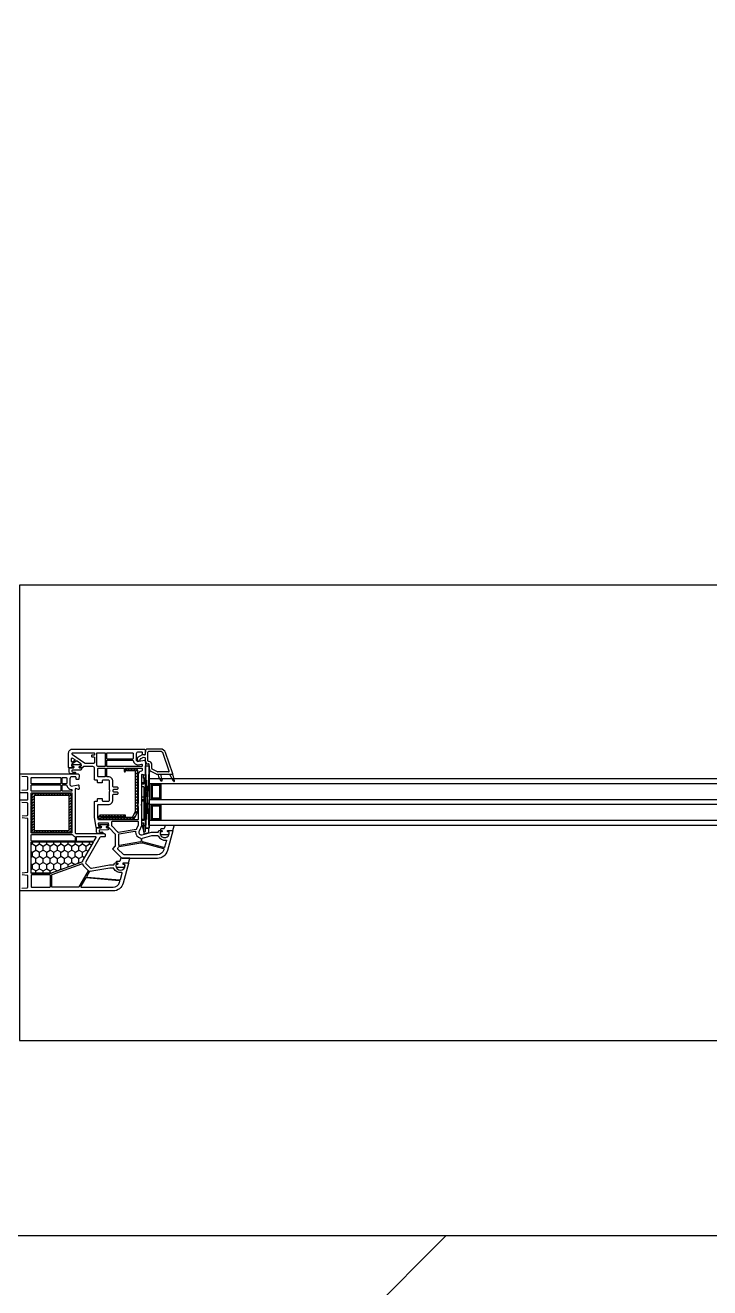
# Model space of a CAD drawing. Header units: millimetres. Extents: x 53645 to 137188, y 78097 to 135533.
# Drawn here: x 80056 to 80582, y 87313 to 88283 of the extents above; entities that cross this region are included whole.
import ezdxf

# ---------------------------------------------------------------- set-up
doc = ezdxf.new("R2010")
doc.units = ezdxf.units.MM
doc.layers.add('GP-POKRITIE1', color=7, linetype='Continuous', lineweight=9)

# ---------------------------------------------------------------- blocks, each defined once
blk = doc.blocks.new('3432')
h = blk.add_hatch()
h.set_pattern_fill('HONEY', color=0, angle=90, style=0)
h.set_pattern_definition([(90, (877.425, 2862.3513), (2.74963, 4.7625), [3.175, -6.35]), (330, (877.425, 2862.3513), (2.74963, -4.7625), [3.175, -6.35]), (30, (877.425, 2862.3513), (5.49926, 6e-07), [-6.35, 3.175])])
h.paths.add_polyline_path([(1005.8, 2952.58, -0.57735), (1006.24, 2951.83), (998.55, 2938.53, 0.079163), (998.16, 2937.5, -0.259107), (997.84, 2937.13), (974.17, 2928.51, -0.087489), (974, 2928.48), (959.28, 2928.48, -0.414214), (958.78, 2928.98), (958.78, 2952.08, -0.414214), (959.28, 2952.58)])
at = {"color": 0}
for p, q in [((1040.56, 3015.64), (1040.56, 3017.26)), ((1040.81, 3017.69), (1044.36, 3019.74)), ((1042.81, 3016.54), (1044.57, 3017.56)), ((1044.36, 3019.74), (1045.97, 3019.46)), ((1044.91, 3017.62), (1046.15, 3017.4)), ((1047.31, 3023.99), (1046.56, 3023.24)), ((1046.56, 3019.95), (1046.56, 3023.24)), ((1046.56, 3014.59), (1046.56, 3016.91)), ((1058.19, 3023.99), (1047.31, 3023.99)), ((1048.46, 3014.89), (1048.46, 3021.59)), ((1058.29, 3022.09), (1048.96, 3022.09)), ((1064.8, 3007.05), (1060.18, 3020.67)), ((1067.55, 3004.89), (1061.98, 3021.28)), ((1032.08, 3008.76), (1032.15, 3008.82)), ((1032.91, 3007.32), (1034.41, 3008.82)), ((1035.18, 3007.32), (1036.68, 3008.82)), ((1037.44, 3007.32), (1038.91, 3008.8)), ((1039.08, 3006.71), (1040.27, 3007.89)), ((1042.56, 3015.64), (1042.56, 3016.11)), ((1049.54, 2963.16), (1046.55, 3011.17)), ((1049.54, 3011.17), (1046.55, 2963.16)), ((1049.06, 3012.49), (1048.66, 3012.49)), ((1049.36, 3014.39), (1048.96, 3014.39)), ((1049.56, 3008.91), (1049.56, 3011.99)), ((1051.46, 3008.91), (1051.46, 3012.29)), ((1055.89, 3006.44), (1051.74, 3008.46)), ((1039.08, 3004.44), (1040.58, 3005.94)), ((1039.08, 3002.18), (1040.58, 3003.68)), ((1039.08, 2999.92), (1040.58, 3001.42)), ((1039.08, 2997.65), (1040.58, 2999.15)), ((1045.36, 2997.96), (1043.56, 2997.96)), ((1043.56, 2997.96), (1043.56, 2966.96)), ((1046.56, 3003.6), (1044.86, 3004.06)), ((1044.86, 3004.06), (1044.86, 3001.66)), ((1046.56, 3001.66), (1044.86, 3001.66)), ((1045.36, 3001.66), (1045.36, 2996.96)), ((1046.56, 2960.64), (1046.56, 3003.6)), ((1055.06, 3004.74), (1050.91, 3006.75)), ((1052.02, 2997.28), (1051.02, 2997.28)), ((1052.02, 2996.28), (1052.02, 2997.28)), ((1053.02, 2997.28), (1053.02, 2996.28)), ((1054.02, 2997.28), (1054.02, 2996.28)), ((1055.02, 2997.28), (1055.02, 2996.28)), ((1056.02, 2997.28), (1056.02, 2996.28)), ((1064.33, 3006.39), (1056.11, 3006.39)), ((1067.26, 3004.49), (1056.11, 3004.49)), ((1057.01, 3002.47), (1056.65, 3004.49)), ((1057.02, 2997.28), (1057.02, 2996.28)), ((1057.52, 2997.28), (1058.52, 2997.28)), ((1057.52, 2996.28), (1057.52, 2997.28)), ((1058.45, 3004.32), (1058.45, 3004.49)), ((1068.26, 2999.2), (1065.26, 3004.49)), ((1068.99, 2999.5), (1067.55, 3004.87)), ((1067.56, 3004.79), (1067.56, 3004.79)), ((959.46, 2986.5), (960.96, 2988)), ((959.51, 2988.67), (960.58, 2989.74)), ((961.25, 2988.29), (962.75, 2989.79)), ((963.37, 2988.29), (964.87, 2989.79)), ((965.49, 2988.29), (966.99, 2989.79)), ((967.61, 2988.29), (969.11, 2989.79)), ((969.74, 2988.29), (971.24, 2989.79)), ((971.86, 2988.29), (973.36, 2989.79)), ((973.98, 2988.29), (975.48, 2989.79)), ((976.1, 2988.29), (977.6, 2989.79)), ((978.22, 2988.29), (979.72, 2989.79)), ((980.34, 2988.29), (981.84, 2989.79)), ((982.46, 2988.29), (983.96, 2989.79)), ((984.58, 2988.29), (986.08, 2989.79)), ((986.71, 2988.29), (988.19, 2989.77)), ((987.96, 2987.43), (989.36, 2988.83)), ((1039.08, 2995.39), (1040.58, 2996.89)), ((1039.08, 2993.13), (1040.58, 2994.63)), ((1039.08, 2990.87), (1040.58, 2992.37)), ((1039.08, 2988.6), (1040.58, 2990.1)), ((1039.08, 2986.34), (1040.58, 2987.84)), ((1045.36, 2996.96), (1043.56, 2996.96)), ((1045.36, 2994.96), (1043.56, 2994.96)), ((1045.36, 2994.96), (1045.36, 2968.96)), ((1046.56, 2991.19), (1046.56, 2966.99)), ((1052.02, 2996.28), (1051.02, 2996.28)), ((1052.02, 2996.28), (1051.02, 2996.28)), ((1052.02, 2995.28), (1051.02, 2995.28)), ((1052.02, 2994.28), (1051.02, 2994.28)), ((1052.02, 2993.28), (1051.02, 2993.28)), ((1052.02, 2992.28), (1051.02, 2992.28)), ((1052.02, 2991.28), (1051.02, 2991.28)), ((1052.02, 2990.28), (1051.02, 2990.28)), ((1052.02, 2989.28), (1051.02, 2989.28)), ((1052.02, 2988.28), (1051.02, 2988.28)), ((1057.52, 2996.28), (1058.52, 2996.28)), ((1057.52, 2996.28), (1058.52, 2996.28)), ((1057.52, 2995.28), (1058.52, 2995.28)), ((1057.52, 2994.28), (1058.52, 2994.28)), ((1057.52, 2993.28), (1058.52, 2993.28)), ((1057.52, 2992.28), (1058.52, 2992.28)), ((1057.52, 2991.28), (1058.52, 2991.28)), ((1057.52, 2990.28), (1058.52, 2990.28)), ((1057.52, 2989.28), (1058.52, 2989.28)), ((1057.52, 2988.28), (1058.52, 2988.28)), ((959.46, 2984.38), (960.96, 2985.88)), ((959.46, 2982.26), (960.96, 2983.76)), ((959.46, 2980.14), (960.96, 2981.64)), ((959.46, 2978.02), (960.96, 2979.52)), ((987.96, 2985.3), (989.46, 2986.8)), ((987.96, 2983.18), (989.46, 2984.68)), ((987.96, 2981.06), (989.46, 2982.56)), ((987.96, 2978.94), (989.46, 2980.44)), ((987.96, 2976.82), (989.46, 2978.32)), ((1039.08, 2984.08), (1040.58, 2985.58)), ((1039.08, 2981.82), (1040.58, 2983.32)), ((1039.08, 2979.55), (1040.58, 2981.05)), ((1039.08, 2977.29), (1040.58, 2978.79)), ((1045.36, 2986.96), (1043.56, 2986.96)), ((1045.36, 2984.96), (1043.56, 2984.96)), ((1045.36, 2983.96), (1043.56, 2983.96)), ((1052.02, 2987.28), (1051.02, 2987.28)), ((1052.02, 2986.28), (1051.02, 2986.28)), ((1052.02, 2981.28), (1051.02, 2981.28)), ((1052.02, 2980.28), (1051.02, 2980.28)), ((1052.02, 2980.28), (1051.02, 2980.28)), ((1052.02, 2979.28), (1051.02, 2979.28)), ((1052.02, 2978.28), (1051.02, 2978.28)), ((1052.02, 2986.28), (1052.02, 2985.28)), ((1052.02, 2980.28), (1052.02, 2981.28)), ((1053.02, 2986.28), (1053.02, 2985.28)), ((1053.02, 2981.28), (1053.02, 2980.28)), ((1054.02, 2986.28), (1054.02, 2985.28)), ((1054.02, 2981.28), (1054.02, 2980.28)), ((1055.02, 2986.28), (1055.02, 2985.28)), ((1055.02, 2981.28), (1055.02, 2980.28)), ((1056.02, 2986.28), (1056.02, 2985.28)), ((1056.02, 2981.28), (1056.02, 2980.28)), ((1057.02, 2986.28), (1057.02, 2985.28)), ((1057.02, 2981.28), (1057.02, 2980.28)), ((1057.52, 2987.28), (1058.52, 2987.28)), ((1057.52, 2986.28), (1057.52, 2985.28)), ((1057.52, 2986.28), (1058.52, 2986.28)), ((1057.52, 2981.28), (1058.52, 2981.28)), ((1057.52, 2980.28), (1057.52, 2981.28)), ((1057.52, 2980.28), (1058.52, 2980.28)), ((1057.52, 2980.28), (1058.52, 2980.28)), ((1057.52, 2979.28), (1058.52, 2979.28)), ((1057.52, 2978.28), (1058.52, 2978.28)), ((959.46, 2975.9), (960.96, 2977.4)), ((959.46, 2973.78), (960.96, 2975.28)), ((959.46, 2971.65), (960.96, 2973.15)), ((959.46, 2969.53), (960.96, 2971.03)), ((959.46, 2967.41), (960.96, 2968.91)), ((987.96, 2974.7), (989.46, 2976.2)), ((987.96, 2972.58), (989.46, 2974.08)), ((987.96, 2970.46), (989.46, 2971.96)), ((987.96, 2968.33), (989.46, 2969.83)), ((1010.93, 2971.77), (1012.61, 2973.45)), ((1011.66, 2970.24), (1012.95, 2971.52)), ((1013.3, 2971.87), (1014.88, 2973.45)), ((1013.71, 2970.02), (1015.21, 2971.52)), ((1015.56, 2971.87), (1017.14, 2973.45)), ((1015.98, 2970.02), (1017.48, 2971.52)), ((1017.82, 2971.87), (1019.4, 2973.45)), ((1018.24, 2970.02), (1019.74, 2971.52)), ((1020.09, 2971.87), (1021.66, 2973.45)), ((1020.5, 2970.02), (1022, 2971.52)), ((1022.35, 2971.87), (1023.93, 2973.45)), ((1022.77, 2970.02), (1024.27, 2971.52)), ((1024.61, 2971.87), (1026.19, 2973.45)), ((1025.03, 2970.02), (1026.53, 2971.52)), ((1026.87, 2971.87), (1028.45, 2973.45)), ((1027.29, 2970.02), (1028.79, 2971.52)), ((1029.14, 2971.87), (1030.72, 2973.45)), ((1029.55, 2970.02), (1031.05, 2971.52)), ((1031.82, 2970.02), (1033.32, 2971.52)), ((1034.08, 2970.02), (1035.58, 2971.52)), ((1036.34, 2970.02), (1038.82, 2972.51)), ((1037.73, 2973.68), (1040.58, 2976.53)), ((1045.36, 2969.96), (1043.56, 2969.96)), ((1045.36, 2968.96), (1043.56, 2968.96)), ((1045.36, 2968.96), (1045.36, 2969.56)), ((1052.02, 2977.28), (1051.02, 2977.28)), ((1052.02, 2976.28), (1051.02, 2976.28)), ((1052.02, 2975.28), (1051.02, 2975.28)), ((1052.02, 2974.28), (1051.02, 2974.28)), ((1052.02, 2973.28), (1051.02, 2973.28)), ((1052.02, 2972.28), (1051.02, 2972.28)), ((1052.02, 2971.28), (1051.02, 2971.28)), ((1052.02, 2970.28), (1051.02, 2970.28)), ((1052.02, 2970.28), (1052.02, 2969.28)), ((1053.02, 2970.28), (1053.02, 2969.28)), ((1054.02, 2970.28), (1054.02, 2969.28)), ((1055.02, 2970.28), (1055.02, 2969.28)), ((1056.02, 2970.28), (1056.02, 2969.28)), ((1057.02, 2970.28), (1057.02, 2969.28)), ((1057.52, 2977.28), (1058.52, 2977.28)), ((1057.52, 2976.28), (1058.52, 2976.28)), ((1057.52, 2975.28), (1058.52, 2975.28)), ((1057.52, 2974.28), (1058.52, 2974.28)), ((1057.52, 2973.28), (1058.52, 2973.28)), ((1057.52, 2972.28), (1058.52, 2972.28)), ((1057.52, 2971.28), (1058.52, 2971.28)), ((1057.52, 2970.28), (1057.52, 2969.28)), ((1057.52, 2970.28), (1058.52, 2970.28)), ((959.46, 2965.29), (960.96, 2966.79)), ((959.46, 2963.17), (960.96, 2964.67)), ((959.48, 2961.06), (960.96, 2962.55)), ((960.43, 2959.89), (961.83, 2961.29)), ((962.45, 2959.79), (963.95, 2961.29)), ((964.57, 2959.79), (966.07, 2961.29)), ((966.69, 2959.79), (968.19, 2961.29)), ((968.81, 2959.79), (970.31, 2961.29)), ((970.93, 2959.79), (972.43, 2961.29)), ((973.06, 2959.79), (974.21, 2960.95)), ((975.18, 2959.79), (976.68, 2961.29)), ((977.3, 2959.79), (978.8, 2961.29)), ((979.42, 2959.79), (980.92, 2961.29)), ((981.54, 2959.79), (983.04, 2961.29)), ((983.66, 2959.79), (985.16, 2961.29)), ((985.78, 2959.79), (987.28, 2961.29)), ((987.9, 2959.79), (989.46, 2961.35)), ((987.96, 2966.21), (989.46, 2967.71)), ((987.96, 2964.09), (989.46, 2965.59)), ((987.96, 2961.97), (989.46, 2963.47)), ((1045.36, 2966.96), (1043.56, 2966.96)), ((1043.56, 2966.96), (1045.36, 2960.36)), ((1045.36, 2960.36), (1045.36, 2966.96)), ((1045.36, 2960.64), (1045.36, 2966.96)), ((1046.56, 2964.96), (1045.36, 2964.96)), ((1045.36, 2960.36), (1046.56, 2960.64)), ((1045.36, 2960.38), (1045.36, 2958.51)), ((1045.36, 2958.51), (1046.56, 2958.85)), ((1049.12, 2962.87), (1046.56, 2962.87)), ((1046.56, 2959.14), (1049.12, 2959.82)), ((1046.56, 2958.85), (1046.56, 2959.14)), ((1049.12, 2959.82), (1049.12, 2962.87))]:
    blk.add_line(p, q, dxfattribs=at)
blk.add_lwpolyline([(3899.68, 3399.97), (4049.68, 3399.97), (4049.68, 2799.97), (4049.68, 2649.97), (0, 2649.97)], dxfattribs=at)
for points in [[(2749.68, 3150), (949.68, 3150), (949.68, 2800), (2749.68, 2800)], [(1049.54, 2965.17), (1049.54, 2963.16), (1046.55, 2963.16), (1046.55, 3011.17), (1049.54, 3011.17)], [(1776.68, 2997.28), (1049.54, 2997.28), (1049.54, 3001.28), (1776.68, 3001.28)], [(1051.02, 2997.28), (1058.52, 2997.28), (1058.52, 2985.28), (1051.02, 2985.28)], [(1052.02, 2996.28), (1057.52, 2996.28), (1057.52, 2986.28), (1052.02, 2986.28)], [(1776.68, 2981.28), (1049.54, 2981.28), (1049.54, 2985.28), (1776.68, 2985.28)], [(1051.02, 2981.28), (1058.52, 2981.28), (1058.52, 2969.28), (1051.02, 2969.28)], [(1052.02, 2980.28), (1057.52, 2980.28), (1057.52, 2970.28), (1052.02, 2970.28)], [(1776.68, 2965.28), (1049.54, 2965.28), (1049.54, 2969.28), (1776.68, 2969.28)]]:
    blk.add_lwpolyline(points, close=True, dxfattribs=at)
for points in [[(1045.81, 3023.99), (1046.56, 3023.24), (1046.56, 3022.74), (1046.38, 3019.96, -0.446275), (1045.79, 3019.5), (1044.67, 3019.7, -0.36397), (1044.26, 3020.19), (1044.26, 3021.19, 0.414214), (1043.76, 3021.69), (1041.06, 3021.69, 0.414214), (1039.56, 3020.19), (1039.56, 3015.42), (1040.56, 3014.42), (1045.78, 3015.48, -0.454146), (1046.38, 3015.03), (1046.55, 3012.4, -0.016582), (1046.56, 3012.2), (1046.56, 3004.29, -0.493145), (1046.18, 3004), (1044.19, 3004.54, 0.493145), (1043.56, 3004.06), (1043.56, 2981.71, -0.201513), (1043.41, 2981.35, 0.420084), (1043.41, 2980.64, -0.201513), (1043.56, 2980.28), (1043.56, 2964.99), (1041.73, 2960.79, 0.628383), (1044.08, 2958.06), (1051.29, 2959.99), (1056.06, 2959.99, 0.414214), (1056.56, 2960.49, -0.414214), (1057.56, 2961.49), (1059.21, 2961.49), (1059.38, 2961.19, -0.57735), (1058.86, 2960.29), (1058.43, 2960.29, 0.38517), (1057.93, 2959.84, 1.105542), (1064.89, 2959.84, 0.38517), (1064.4, 2960.29), (1063.96, 2960.29, -0.57735), (1063.44, 2961.19), (1063.61, 2961.49), (1067.26, 2961.49, -0.493145), (1067.55, 2961.12), (1063.48, 2945.92, -0.339454), (1055.75, 2939.99), (1028.98, 2939.99, -0.198912), (1028.27, 2940.29), (1021.71, 2946.85, -0.414214), (1021.71, 2947.55), (1023.41, 2949.26, 0.198912), (1023.56, 2949.62), (1023.56, 2958.29, 0.198912), (1023.41, 2958.64), (1018.71, 2963.35, 0.198912), (1018.35, 2963.49), (1016.91, 2963.49), (1016.74, 2963.79, -0.57735), (1017.26, 2964.69), (1017.76, 2964.69, 0.414214), (1018.26, 2965.19), (1018.26, 2966.59, 0.414214), (1017.76, 2967.09), (1010.77, 2967.09, 0.455633), (1010.28, 2966.52), (1010.47, 2965.12, 0.373972), (1010.97, 2964.69), (1012.16, 2964.69, -0.57735), (1012.68, 2963.79), (1012.51, 2963.49), (1009.12, 2963.49, -0.373885), (1008.62, 2963.92), (1007.56, 2971.49), (1007.56, 2983.59, -0.414214), (1007.86, 2983.89), (1009.46, 2983.89, 0.414214), (1009.76, 2984.19), (1009.76, 2985.59, -0.414214), (1010.06, 2985.89), (1013.16, 2985.89, -0.414214), (1013.46, 2985.59), (1013.46, 2984.39, 0.414214), (1013.96, 2983.89), (1018.06, 2983.89, 0.414214), (1019.06, 2984.89), (1019.06, 2991.28, -0.201513), (1019.21, 2991.64, 0.420084), (1019.21, 2992.35, -0.201513), (1019.06, 2992.71), (1019.06, 2999.09, 0.414214), (1018.06, 3000.09), (1013.96, 3000.09, 0.414214), (1013.46, 2999.59), (1013.46, 2998.39, -0.414214), (1013.16, 2998.09), (1010.06, 2998.09, -0.414214), (1009.76, 2998.39), (1009.76, 2999.79, 0.414214), (1009.46, 3000.09), (1007.86, 3000.09, -0.414214), (1007.56, 3000.39), (1007.56, 3008.99, 0.414214), (1006.06, 3010.49), (999.06, 3010.49, 0.414214), (998.56, 3009.99, -0.414214), (998.06, 3009.49), (995.91, 3009.49), (995.74, 3009.79, -0.57735), (996.26, 3010.69), (996.76, 3010.69, 0.414214), (997.26, 3011.19), (997.26, 3012.17, 0.244698), (997.05, 3012.58), (994, 3014.71, 0.315299), (993.42, 3014.71), (990.07, 3012.37, 0.244698), (989.86, 3011.96), (989.86, 3011.19, 0.414214), (990.36, 3010.69), (991.16, 3010.69, -0.57735), (991.68, 3009.79), (991.51, 3009.49), (987.86, 3009.49, -0.414214), (987.56, 3009.79), (987.56, 3020.99, -0.414214), (990.56, 3023.99)], [(992.25, 3015.93, -0.520567), (992.25, 3015.11), (990.65, 3013.99, -0.606815), (989.86, 3014.4), (989.86, 3016.65, -0.606815), (990.65, 3017.06)], [(1006.86, 3021.19, -0.414214), (1007.36, 3020.69), (1007.36, 3019.69, -0.414214), (1006.86, 3019.19), (1005.56, 3019.19, 0.414214), (1005.06, 3018.69), (1005.06, 3018.49, 0.414214), (1005.56, 3017.99), (1006.86, 3017.99, -0.414214), (1007.36, 3017.49), (1007.36, 3013.48, -0.436376), (1006.82, 3012.98, 0.01877), (1006.56, 3012.99), (1000.09, 3012.99, -0.153915), (999.81, 3013.08), (990.57, 3019.55, -0.244698), (990.36, 3019.96), (990.36, 3020.69, -0.414214), (990.86, 3021.19)], [(1015.26, 3021.19, -0.414214), (1015.76, 3020.69), (1015.76, 3010.99, -0.414214), (1015.26, 3010.49), (1010.09, 3010.49, -0.284915), (1009.64, 3010.77, 0.045769), (1009.26, 3011.39, -0.162278), (1009.16, 3011.69), (1009.16, 3020.69, -0.414214), (1009.66, 3021.19)], [(1036.56, 3021.19, -0.414214), (1037.06, 3020.69), (1037.06, 3016.69, -0.414214), (1036.56, 3016.19), (1017.36, 3016.19, -0.414214), (1016.86, 3016.69), (1016.86, 3020.69, -0.414214), (1017.36, 3021.19)], [(990.7, 3010.67, -0.414214), (990.2, 3011.17, -0.054959), (990.28, 3011.93, -0.351258), (990.48, 3012.09), (996.92, 3012.09, -0.351258), (997.11, 3011.93, -0.054959), (997.2, 3011.17, -0.414214), (996.7, 3010.67), (996.25, 3010.67, 0.57735), (995.73, 3009.77), (995.9, 3009.47), (997.36, 3009.47, -0.414214), (997.56, 3009.27), (997.56, 3008.8, -0.407864), (996.58, 3007.8), (990.37, 3007.67, 0.433601), (989.98, 3007.23), (990.01, 3006.91, 0.363714), (990.74, 3006.19), (991.7, 3006.1, 0.169782), (991.9, 3006.15, -1.241435), (992.35, 3004.99), (989.26, 3004.99, -0.414214), (988.06, 3006.19), (988.06, 3009.17, -0.414214), (988.36, 3009.47), (991.49, 3009.47), (991.67, 3009.77, 0.57735), (991.15, 3010.67)], [(1015.26, 3009.39, -0.414214), (1015.76, 3008.89), (1015.76, 3003.09, -0.414214), (1015.26, 3002.59), (1010.56, 3002.59, -0.414214), (1010.06, 3003.09), (1010.06, 3008.89, -0.414214), (1010.56, 3009.39)], [(1029.76, 3009.39, -0.414214), (1030.26, 3008.89), (1030.26, 3006.89, 1), (1031.26, 3006.89), (1031.26, 3008.89, -0.414214), (1031.76, 3009.39), (1043.56, 3009.39, -0.414214), (1044.06, 3008.89), (1044.06, 3007.6, -0.387795), (1043.61, 3007.1, 0.387795), (1041.06, 3004.32), (1041.06, 2982.3, 0.229416), (1041.06, 2979.69), (1041.06, 2970.09, -0.414214), (1040.56, 2969.59), (1010.79, 2969.59, -0.373972), (1010.29, 2970.02), (1010.07, 2971.63, -0.034844), (1010.06, 2971.7), (1010.06, 2980.89, -0.414214), (1010.56, 2981.39), (1018.06, 2981.39, 0.414214), (1021.56, 2984.89), (1021.56, 2988.71, -0.39896), (1022.03, 2989.21), (1025.09, 2989.37, 0.39896), (1025.56, 2989.87), (1025.56, 2990.3, 0.39896), (1025.09, 2990.8), (1022.29, 2990.95, -0.442836), (1021.83, 2991.52, 0.074681), (1021.83, 2992.47, -0.442836), (1022.29, 2993.04), (1025.09, 2993.19, 0.39896), (1025.56, 2993.69), (1025.56, 2994.12, 0.39896), (1025.09, 2994.62), (1022.03, 2994.78, -0.39896), (1021.56, 2995.28), (1021.56, 2999.09, 0.414214), (1018.06, 3002.59), (1017.36, 3002.59, -0.414214), (1016.86, 3003.09), (1016.86, 3008.89, -0.414214), (1017.36, 3009.39)], [(1040.58, 3006.82), (1040.58, 2976.5, -0.116434), (1040.37, 2975.6), (1038.14, 2971.13, -0.284079), (1036.35, 2970.02), (1012.43, 2970.02, -0.414214), (1010.93, 2971.52), (1010.93, 2971.95, -0.414214), (1012.43, 2973.45), (1030.94, 2973.45), (1030.94, 2971.87), (1012.34, 2971.87, 0.940252), (1012.32, 2971.52), (1036.22, 2971.52, 0.228035), (1036.79, 2971.8), (1039.03, 2976.27, 0.116434), (1039.08, 2976.5), (1039.08, 3006.82, 0.414214), (1038.58, 3007.32), (1032.08, 3007.32), (1032.08, 3008.82), (1038.58, 3008.82, -0.414214)], [(1036.59, 3015.49, -0.372896), (1037.09, 3015.07, 0.161969), (1037.79, 3013.65), (1038.79, 3012.65, 0.251647), (1041.06, 3011.97), (1043.46, 3012.46, -0.4743), (1044.06, 3011.97), (1044.06, 3010.99, -0.414214), (1043.56, 3010.49), (1017.36, 3010.49, -0.414214), (1016.86, 3010.99), (1016.86, 3014.99, -0.414214), (1017.36, 3015.49)], [(959.26, 2997.19, -0.414214), (958.76, 2997.69), (958.76, 3001.69, -0.414214), (959.26, 3002.19), (981.06, 3002.19, -0.414214), (981.56, 3001.69), (981.56, 2997.69, -0.414214), (981.06, 2997.19)], [(983.16, 2997.19, -0.414214), (982.66, 2997.69), (982.66, 3001.69, -0.414214), (983.16, 3002.19), (985.56, 3002.19, -0.414214), (986.06, 3001.69), (986.06, 2997.69, -0.414214), (985.56, 2997.19)], [(959.26, 2991.49, -0.414214), (958.76, 2991.99), (958.76, 2995.99, -0.414214), (959.26, 2996.49), (981.06, 2996.49, -0.414214), (981.56, 2995.99), (981.56, 2991.99, -0.414214), (981.06, 2991.49)], [(959.26, 2959.39, -0.414214), (958.76, 2959.89), (958.76, 2969.09, 1), (958.76, 2969.69), (958.76, 2980.09, 1), (958.76, 2980.69), (958.76, 2989.89, -0.414214), (959.26, 2990.39), (989.56, 2990.39, -0.414214), (990.06, 2989.89), (990.06, 2959.89, -0.414214), (989.56, 2959.39)], [(974.21, 2961.29), (974.21, 2959.79), (960.96, 2959.79, -0.414214), (959.46, 2961.29), (959.46, 2988.29, -0.414214), (960.96, 2989.79), (987.96, 2989.79, -0.414214), (989.46, 2988.29), (989.46, 2961.29, -0.414214), (987.96, 2959.79), (974.71, 2959.79), (974.71, 2961.29), (987.96, 2961.29), (987.96, 2988.29), (960.96, 2988.29), (960.96, 2961.29)], [(983.16, 2991.49, -0.414214), (982.66, 2991.99), (982.66, 2995.99, -0.414214), (983.16, 2996.49), (985.59, 2996.49, -0.372896), (986.09, 2996.07, 0.161969), (986.79, 2994.65), (987.79, 2993.65, 0.198912), (989.56, 2992.92, -0.414214), (990.06, 2992.42), (990.06, 2991.99, -0.414214), (989.56, 2991.49)], [(1040.56, 2968.49, -0.414214), (1041.06, 2967.99), (1041.06, 2965.62, -0.103244), (1041.02, 2965.42), (1039.77, 2962.57, -0.251284), (1039.4, 2962.28), (1025.94, 2959.9, -0.28183), (1025.46, 2960.09, 0.034736), (1025.18, 2960.41), (1020.91, 2964.68, -0.198912), (1020.76, 2965.04), (1020.76, 2967.99, -0.414214), (1021.26, 2968.49)], [(1011.68, 2964.67, -0.414214), (1011.18, 2965.17, -0.054959), (1011.27, 2965.93, -0.351258), (1011.46, 2966.09), (1017.9, 2966.09, -0.351258), (1018.1, 2965.93, -0.054959), (1018.18, 2965.17, -0.414214), (1017.68, 2964.67), (1017.23, 2964.67, 0.57735), (1016.71, 2963.77), (1016.89, 2963.47), (1018.35, 2963.47, -0.414214), (1018.55, 2963.27), (1018.55, 2962.8, -0.407864), (1017.57, 2961.8), (1011.36, 2961.67, 0.433601), (1010.97, 2961.23), (1011, 2960.91, 0.363714), (1011.73, 2960.19), (1012.69, 2960.1, 0.169782), (1012.88, 2960.15, -1.241435), (1013.33, 2958.99), (1010.24, 2958.99, -0.414214), (1009.04, 2960.19), (1009.04, 2963.17, -0.414214), (1009.34, 2963.47), (1012.48, 2963.47), (1012.65, 2963.77, 0.57735), (1012.13, 2964.67)], [(1038.5, 2961, -0.498043), (1039.08, 2960.46, 0.394481), (1042.8, 2955.56, -0.365019), (1043.21, 2955.07), (1043.21, 2953.11, -0.36397), (1042.8, 2952.62), (1026.65, 2949.77, -0.466308), (1026.06, 2950.26), (1026.06, 2958.39, -0.36397), (1026.47, 2958.88)], [(1058.8, 2962.61, 0.414214), (1058.1, 2961.91), (1058.1, 2961.81, 0.414214), (1058.4, 2961.51), (1059.25, 2961.51), (1059.42, 2961.21, -0.57735), (1058.9, 2960.31), (1058.45, 2960.31, 0.414214), (1057.95, 2959.81), (1057.95, 2959.51, 0.020024), (1057.97, 2959.23, 0.390947), (1058.96, 2958.31), (1063.95, 2958.31, 0.390947), (1064.94, 2959.23), (1064.95, 2959.51), (1064.95, 2959.81, 0.414214), (1064.45, 2960.31), (1064, 2960.31, -0.57735), (1063.48, 2961.21), (1063.66, 2961.51), (1067.7, 2961.51), (1068.72, 2964.89, 0.502334), (1068.43, 2965.28), (1061.67, 2965.28), (1060.94, 2962.84, -0.349418), (1060.65, 2962.61)], [(959.26, 2953.29, -0.414214), (958.76, 2953.79), (958.76, 2957.79, -0.414214), (959.26, 2958.29), (990.22, 2958.29, -0.252264), (990.64, 2958.07, 0.152167), (992.25, 2956.75, -0.305615), (992.56, 2956.29), (992.56, 2953.79, -0.414214), (992.06, 2953.29)], [(974.06, 2928.49), (959.26, 2928.49, -0.414214), (958.76, 2928.99), (958.76, 2952.09, -0.414214), (959.26, 2952.59), (1005.78, 2952.59, -0.57735), (1006.21, 2951.84), (998.53, 2938.54, 0.079163), (998.14, 2937.51, -0.259107), (997.82, 2937.14)], [(1006.15, 2952.58, -0.57735), (1006.41, 2952.13), (997.78, 2937.18, -0.176327), (997.62, 2937.05), (974.13, 2928.5, -0.087489), (974.03, 2928.48), (959.08, 2928.48, -0.414214), (958.78, 2928.78), (958.78, 2952.28, -0.414214), (959.08, 2952.58)], [(993.76, 2953.29), (1006.76, 2953.29, 0.267949), (1007.19, 2953.54), (1008.64, 2956.04, 0.57735), (1008.38, 2956.49), (993.76, 2956.49, 0.414214), (993.26, 2955.99), (993.26, 2953.79, 0.414214)], [(1043.04, 2951.95, -0.109518), (1044.34, 2951.89), (1060.5, 2947.56, -0.414214), (1060.86, 2946.95), (1060.78, 2946.65, -0.339454), (1055.75, 2942.79), (1030.13, 2942.79, -0.198912), (1029.43, 2943.09), (1025.44, 2947.07, -0.382222), (1025.4, 2947.74, 0.088112), (1025.91, 2948.66, -0.274835), (1026.29, 2949)], [(1055.96, 2957.49, -0.293253), (1056.41, 2957.2, 0.339137), (1062.32, 2954.07, -0.546119), (1062.66, 2953.7), (1061.3, 2948.59, -0.414214), (1060.68, 2948.24), (1044.28, 2952.63, -0.339454), (1043.91, 2953.11), (1043.91, 2955.05, -0.339454), (1044.28, 2955.53), (1051.55, 2957.48, -0.065543), (1051.68, 2957.49)], [(1024.7, 2937.56, 0.414214), (1024, 2936.86), (1024, 2936.76, 0.414214), (1024.3, 2936.46), (1025.15, 2936.46), (1025.32, 2936.16, -0.57735), (1024.8, 2935.26), (1024.35, 2935.26, 0.414214), (1023.85, 2934.76), (1023.85, 2934.46, 0.020024), (1023.86, 2934.18, 0.390947), (1024.86, 2933.26), (1029.85, 2933.26, 0.390947), (1030.84, 2934.18), (1030.85, 2934.46), (1030.85, 2934.76, 0.414214), (1030.35, 2935.26), (1029.9, 2935.26, -0.57735), (1029.38, 2936.16), (1029.56, 2936.46), (1033.6, 2936.46), (1034.62, 2939.84, 0.502334), (1034.33, 2940.23), (1027.57, 2940.23), (1026.84, 2937.79, -0.349418), (1026.55, 2937.56)], [(975.11, 2917.79, -0.414214), (974.61, 2918.29), (974.61, 2927.17, -0.315299), (974.94, 2927.64), (997.63, 2935.9, -0.415199), (998.27, 2935.6, 0.110369), (999.09, 2934.31), (1002.45, 2930.94, -0.339454), (1002.53, 2930.34), (995.44, 2918.04, -0.267949), (995, 2917.79)], [(1001.89, 2925.59), (1026.82, 2923.41, 0.36397), (1027.35, 2923.78), (1028.66, 2928.7, 0.546119), (1028.32, 2929.07, -0.339137), (1022.41, 2932.2, 0.293253), (1021.96, 2932.49), (1019.34, 2932.49), (1005.46, 2930.05, -0.100742), (1004.07, 2930.08, 0.329802), (1003.52, 2929.85), (1001.5, 2926.34, 0.548619)], [(973.51, 2918.29), (973.51, 2926.89, 0.414214), (973.01, 2927.39), (959.26, 2927.39, 0.414214), (958.76, 2926.89), (958.76, 2918.29, 0.414214), (959.26, 2917.79), (973.01, 2917.79, 0.414214)], [(997.43, 2917.79), (1021.75, 2917.79, 0.339454), (1026.78, 2921.65), (1026.9, 2922.11, 0.466308), (1026.46, 2922.74), (1001.04, 2924.97, 0.291473), (1000.56, 2924.72), (996.99, 2918.54, 0.57735)]]:
    blk.add_lwpolyline(points, format="xyb", close=True, dxfattribs=at)
for points in [[(951.59, 2917), (955.8, 2917.36, 0.388879), (956.26, 2917.86), (956.26, 2926.46, 0.388879), (955.8, 2926.95), (951.89, 2927.3, 0.700208)], [(951.89, 2928.99), (955.8, 2929.33, 0.388879), (956.26, 2929.83), (956.26, 2970.16, 0.388879), (955.8, 2970.65), (951.89, 2971, 0.700208)], [(951.89, 2972.69), (955.8, 2973.03, 0.388879), (956.26, 2973.53), (956.26, 2982.13, 0.388879), (955.8, 2982.62), (951.59, 2982.99, 0.700208)], [(950.06, 2984.99), (955.76, 2984.99, 0.414214), (956.26, 2985.49), (956.26, 2989.89, 0.414214), (955.76, 2990.39), (950.06, 2990.39, -0.414214)], [(951.59, 2992.4), (955.8, 2992.76, 0.388879), (956.26, 2993.26), (956.26, 3002.13, 0.388879), (955.8, 3002.62), (951.59, 3002.99, 0.700208)], [(950.06, 3004.99), (994.81, 3004.99), (995.56, 3004.24), (995.56, 3003.74), (995.38, 3000.96, -0.446275), (994.79, 3000.5), (993.67, 3000.7, -0.36397), (993.26, 3001.19), (993.26, 3002.19, 0.414214), (992.76, 3002.69), (990.06, 3002.69, 0.414214), (988.56, 3001.19), (988.56, 2996.42), (989.56, 2995.42), (994.78, 2996.48, -0.454146), (995.38, 2996.03), (995.56, 2993.31, -0.51393), (995.18, 2993), (993.19, 2993.54, 0.493145), (992.56, 2993.06), (992.56, 2959.99, 0.414214), (993.56, 2958.99), (1015.06, 2958.99, -0.414214), (1015.56, 2958.49), (1015.56, 2956.99, -0.414214), (1015.06, 2956.49), (1012.36, 2956.49, 0.267949), (1011.5, 2955.99), (1000.69, 2937.29, 0.339454), (1000.85, 2936.08), (1004.14, 2932.79, 0.245592), (1005.03, 2932.51), (1018.86, 2934.95, -0.043661), (1019.38, 2934.99), (1022.06, 2934.99, 0.414214), (1022.56, 2935.49, -0.414214), (1023.56, 2936.49), (1025.21, 2936.49), (1025.38, 2936.19, -0.57735), (1024.86, 2935.29), (1024.41, 2935.29, 0.414214), (1023.91, 2934.79), (1023.91, 2934.49, 1), (1030.91, 2934.49), (1030.91, 2934.79, 0.414214), (1030.41, 2935.29), (1029.96, 2935.29, -0.57735), (1029.44, 2936.19), (1029.61, 2936.49), (1033.26, 2936.49, -0.493145), (1033.55, 2936.12), (1029.48, 2920.92, -0.339454), (1021.75, 2914.99), (950.06, 2914.99, -0.414214)]]:
    blk.add_lwpolyline(points, format="xyb", dxfattribs=at)
for centre, radius, start, end in [((1041.06, 3017.26), 0.5, 120, 180), ((1043.06, 3016.11), 0.5, 120, 180), ((1044.82, 3017.12), 0.5, 80, 120), ((1046.06, 3019.95), 0.5, 260, 0), ((1046.06, 3016.91), 0.5, 0, 80), ((1048.96, 3021.59), 0.5, 90, 180), ((1058.19, 3019.99), 4, 18.74809, 90), ((1058.19, 3019.99), 2.1, 18.74809, 90), ((1041.56, 3015.64), 1, 180, 0), ((1048.66, 3014.59), 2.1, 180, 270), ((1048.96, 3014.89), 0.5, 180, 270), ((1049.06, 3011.99), 0.5, 0, 90), ((1049.36, 3012.29), 2.1, 0, 90), ((1051.96, 3008.91), 2.4, 180, 244.07953), ((1051.96, 3008.91), 0.5, 180, 244.07953), ((1064.33, 3006.89), 0.5, 270, 18.74809), ((1056.11, 3006.89), 2.4, 244.07953, 270), ((1056.11, 3006.89), 0.5, 244.07953, 270), ((1061.93, 3003.34), 5, 190, 227.51402), ((1066.45, 3004.32), 8, 180, 209.41996), ((1058.96, 3000.09), 0.6, 227.51402, 29.41996), ((1067.26, 3004.79), 0.3, 270, 18.74809), ((1068.6, 2999.39), 0.4, 209.48668, 15)]:
    blk.add_arc(centre, radius, start, end, dxfattribs=at)

msp = doc.modelspace()

# ---------------------------------------------------------------- hatches: boundary and pattern name
at = {"layer": 'GP-POKRITIE1', "ltscale": 100}
h = msp.add_hatch(dxfattribs=at)
h.set_pattern_fill('AR-HBONE', color=252, scale=3, angle=90)
h.set_pattern_definition([(135, (91714.96, -74594.3), (-431.0523, 7e-14), [914.4, -304.8]), (225, (91499.43, -74378.8), (-431.0523, 7e-14), [914.4, -304.8])])
h.paths.add_polyline_path([(61350.77, 95352.74), (73025.99, 95352.92), (73025.99, 96202.83), (77925.99, 96202.83), (77925.99, 95352.83), (89579.26, 95352.83), (83067.33, 84852.82), (80101.03, 84852.84), (80101.03, 83702.83), (59350.8, 83702.5), (59350.78, 84702.83), (76101.34, 84702.83), (76200.82, 84702.83), (79101.57, 84702.83), (79101.57, 87352.82), (83151.25, 87352.81), (83151.27, 88102.8), (83001.52, 88102.8), (83001.52, 93602.83), (83151.49, 93602.83), (83151.52, 94352.83), (76926.79, 94352.84), (76926.66, 95202.83), (73926.3, 95202.78), (73926.3, 94352.88), (61350.79, 94352.73)])

# ---------------------------------------------------------------- next in the draw order: block references
msp.add_blockref('3432', (79101.57, 84702.83))

doc.saveas('drawing.dxf')
